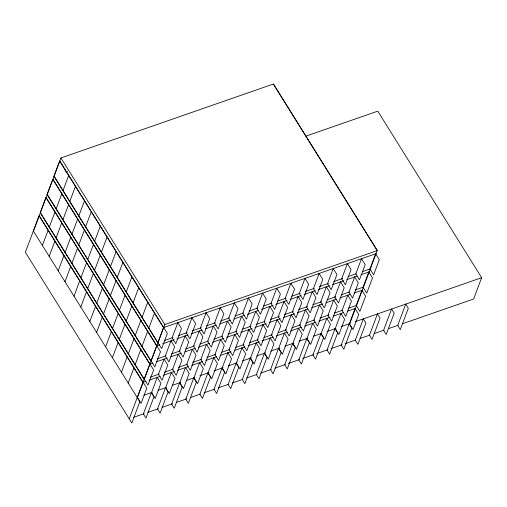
<?xml version="1.0" encoding="UTF-8"?>
<svg xmlns="http://www.w3.org/2000/svg" width="507" height="507" viewBox="0 0 507 507"><rect width="100%" height="100%" fill="white"/><g stroke="black" fill="none" stroke-linecap="round" stroke-linejoin="round"><path stroke-width="0.76" d="M33.506 230.939L60.941 157.956L273.469 83.997L377.354 250.553L164.826 324.518L137.397 397.501L141.073 403.388L146.783 388.185L39.223 215.735M65.111 171.106L65.656 169.655M42.385 245.477L48.102 230.273M49.242 227.231L54.959 212.027M56.1 208.985L61.816 193.782M62.957 190.74L68.673 175.536M49.16 256.339L54.876 241.136M56.017 238.094L61.734 222.89M62.874 219.848L68.591 204.644M69.732 201.602L75.448 186.399M58.191 270.82L63.907 255.617M65.048 252.575L70.765 237.371M71.912 234.329L77.622 219.125M78.769 216.083L84.485 200.88M64.972 281.689L70.682 266.479M71.829 263.444L77.539 248.234M78.686 245.198L84.403 229.988M85.544 226.952L91.26 211.742M74.003 296.17L79.719 280.967M80.86 277.925L86.577 262.721M87.717 259.679L93.434 244.475M94.575 241.433L100.291 226.23M80.778 307.033L86.494 291.829M87.635 288.787L93.351 273.584M94.492 270.542L100.209 255.338M101.349 252.296L107.066 237.092M89.809 321.514L95.525 306.31M96.666 303.268L102.382 288.065M103.529 285.023L109.239 269.819M110.387 266.777L116.103 251.573M96.59 332.377L102.3 317.173M103.447 314.131L109.157 298.927M110.304 295.885L116.021 280.682M117.161 277.64L122.878 262.436M105.621 346.858L111.337 331.654M112.478 328.612L118.194 313.408M119.335 310.366L125.052 295.163M126.192 292.121L131.909 276.917M112.396 357.727L118.112 342.523M119.253 339.481L124.969 324.277M126.11 321.235L131.826 306.032M132.967 302.99L138.684 287.78M121.427 372.208L127.143 357.004M128.284 353.962L134 338.758M135.147 335.716L140.857 320.513M142.004 317.471L147.721 302.267M128.208 383.07L133.918 367.867M135.065 364.825L140.775 349.621M141.922 346.579L147.638 331.375M148.779 328.333L154.496 313.13M129.234 418.839L142.955 382.348L146.098 381.251M149.812 364.102L144.096 379.306L40.211 212.75L45.922 197.546L149.812 364.102L152.962 363.006M156.669 345.856L150.953 361.06L47.069 194.504L52.785 179.301L156.669 345.856L159.819 344.76M163.527 327.611L157.81 342.814L53.926 176.259L59.642 161.055L163.527 327.611L376.055 253.652M349.767 323.593L377.202 250.61L273.311 84.054M306.044 136.098L377.766 111.141L481.65 277.697L473.646 298.984L402.672 323.681M65.999 172.057L67.545 171.518M164.522 340.482L172.925 337.554M178.692 335.552L187.134 332.611M192.115 330.881L201.342 327.668M206.286 325.95L215.234 322.832M220.45 321.02L229.398 317.902M234.995 315.956L243.569 312.971M249.197 311.013L257.74 308.041M263.406 306.07L271.904 303.11M277.614 301.126L286.075 298.179M291.823 296.177L300.245 293.249M305.284 291.493L314.41 288.318M319.492 286.55L328.466 283.426M333.701 281.607L342.675 278.482M347.91 276.664L356.174 273.786M362.112 271.72L370.338 268.856M162.633 343.778L174.028 339.817M177.019 338.777L187.989 334.956M191.228 333.834L202.16 330.025M205.43 328.885L216.324 325.095M219.639 323.941L230.495 320.164M233.847 318.998L244.666 315.234M247.308 314.315L258.526 310.411M261.517 309.371L273 305.372M275.726 304.428L286.943 300.524M289.934 299.479L301.152 295.575M304.143 294.535L315.36 290.631M318.345 289.592L329.563 285.688M332.554 284.649L343.841 280.72M346.763 279.706L357.264 276.049M360.971 274.756L369.197 271.898M157.094 358.924L166.068 355.8M171.303 353.981L180.277 350.857M185.511 349.038L194.485 345.913M199.72 344.095L208.377 341.078M213.929 339.145L222.541 336.147M228.131 334.202L236.712 331.217M242.34 329.258L250.883 326.286M256.098 324.474L265.047 321.356M270.269 319.537L279.218 316.425M284.44 314.606L293.388 311.494M298.604 309.676L307.553 306.564M312.775 304.745L321.609 301.671M326.945 299.814L335.818 296.728M341.11 294.884L349.317 292.032M355.255 289.966L363.481 287.101M156.524 361.764L167.171 358.062M170.688 356.833L181.373 353.119M184.859 351.902L195.296 348.271M198.281 347.232L209.467 343.34M212.452 342.301L223.638 338.41M226.616 337.37L237.808 333.479M240.787 332.44L251.973 328.549M254.958 327.509L266.143 323.618M269.128 322.579L280.314 318.688M283.293 317.648L294.478 313.757M297.279 312.781L307.901 309.086M311.488 307.838L322.82 303.896M325.697 302.894L336.242 299.225M339.905 297.951L350.407 294.294M354.114 293.002L362.34 290.143M150.059 377.233L159.211 374.046M164.23 372.303L173.419 369.102M178.401 367.372L187.628 364.159M192.565 362.442L201.513 359.324M207.065 357.391L215.684 354.393M221.274 352.447L229.855 349.462M235.482 347.504L244.019 344.532M249.691 342.561L258.19 339.601M263.9 337.618L272.36 334.671M278.109 332.668L286.525 329.74M291.569 327.985L300.695 324.81M305.778 323.041L314.746 319.917M319.98 318.098L328.954 314.974M334.189 313.155L342.453 310.278M348.398 308.212L356.624 305.347M149.09 380.212L160.307 376.308M163.298 375.269L174.516 371.365M177.507 370.325L188.439 366.517M191.716 365.376L202.61 361.586M205.924 360.433L216.781 356.655M220.133 355.489L230.945 351.725M234.342 350.546L244.811 346.902M248.1 345.755L259.286 341.864M262.011 340.919L273.222 337.016M276.214 335.97L287.431 332.066M290.422 331.027L301.64 327.123M304.631 326.083L315.956 322.141M318.84 321.14L330.127 317.211M333.048 316.197L343.55 312.54M347.257 311.247L355.483 308.389M143.95 395.219L152.182 392.355M158.121 390.289L166.372 387.411M172.285 385.358L180.568 382.474M186.456 380.427L194.764 377.531M199.878 375.757L208.96 372.594M214.049 370.826L223.156 367.651M228.213 365.896L237.162 362.778M242.384 360.965L251.333 357.847M256.555 356.028L265.503 352.916M270.719 351.098L279.668 347.986M284.89 346.167L293.838 343.055M299.06 341.236L307.578 338.277M313.225 336.306L321.774 333.333M327.002 331.515L335.964 328.397M341.198 326.578L350.16 323.453M355.388 321.634L481.65 277.697M133.721 417.28L144.178 413.642M147.911 412.337L158.374 408.699M162.107 407.4L172.57 403.762M176.303 402.463L186.766 398.819M190.499 397.52L200.208 394.142M203.947 392.843L214.404 389.199M218.143 387.899L228.6 384.262M232.339 382.962L242.796 379.318M246.529 378.019L256.992 374.381M260.725 373.082L271.188 369.438M274.921 368.139L285.378 364.501M288.369 363.462L299.574 359.564M302.565 358.519L313.77 354.621M316.761 353.582L327.966 349.684M330.951 348.645L342.162 344.741M345.147 343.702L355.61 340.064M360.09 338.505L369.799 335.121M374.286 333.562L383.995 330.184M388.482 328.625L398.191 325.241M60.941 157.956L164.826 324.518M59.801 160.998L167.361 333.448L161.644 348.651L54.084 176.202M52.937 179.244L160.504 351.693L154.787 366.897L47.227 194.447M46.08 197.489L153.646 369.939L147.93 385.143L40.37 212.693M142.955 382.348L39.064 215.792L25.35 252.283L131.833 423.003L139.837 401.715L33.354 230.996M151.365 392.633L143.367 413.921L145.965 418.085L153.963 396.797L151.365 392.633M157.24 377.373L151.523 392.583L155.199 398.47L160.915 383.267L157.24 377.373M164.097 359.127L158.38 374.337L162.056 380.225L167.773 365.021L164.097 359.127M170.954 340.881L165.244 356.091L168.92 361.979L174.63 346.775L170.954 340.881M177.818 322.636L172.101 337.846L175.777 343.733L181.487 328.53L177.818 322.636M165.497 387.716L157.5 409.003L160.092 413.167L168.096 391.879L165.497 387.716M171.372 372.461L165.656 387.665L169.332 393.552L175.048 378.349L171.372 372.461M178.23 354.216L172.513 369.419L176.189 375.307L181.905 360.103L178.23 354.216M185.087 335.97L179.37 351.174L183.046 357.061L188.762 341.857L185.087 335.97M191.944 317.724L186.227 332.928L189.903 338.815L195.62 323.612L191.944 317.724M179.63 382.798L171.626 404.085L174.224 408.249L182.222 386.968L179.63 382.798M185.499 367.543L179.789 382.747L183.458 388.641L189.174 373.431L185.499 367.543M192.356 349.298L186.646 364.501L190.321 370.395L196.032 355.185L192.356 349.298M199.219 331.052L193.503 346.256L197.179 352.15L202.895 336.94L199.219 331.052M206.076 312.806L200.36 328.01L204.036 333.904L209.752 318.694L206.076 312.806M193.756 377.886L185.758 399.167L188.357 403.331L196.355 382.05L193.756 377.886M199.631 362.625L193.915 377.829L197.591 383.723L203.307 368.519L199.631 362.625M206.488 344.38L200.772 359.583L204.448 365.477L210.164 350.274L206.488 344.38M213.346 326.134L207.629 341.338L211.305 347.232L217.021 332.028L213.346 326.134M220.203 307.888L214.493 323.092L218.162 328.986L223.879 313.782L220.203 307.888M207.889 372.968L199.885 394.256L202.483 398.42L210.487 377.132L207.889 372.968M213.758 357.708L208.047 372.911L211.723 378.805L217.433 363.601L213.758 357.708M220.621 339.462L214.905 354.666L218.58 360.559L224.297 345.356L220.621 339.462M227.478 321.216L221.762 336.42L225.438 342.314L231.154 327.11L227.478 321.216M234.335 302.971L228.619 318.174L232.295 324.068L238.011 308.864L234.335 302.971M222.015 368.05L214.017 389.338L216.616 393.502L224.614 372.214L222.015 368.05M227.89 352.79L222.174 367.993L225.849 373.887L231.566 358.683L227.89 352.79M234.747 334.544L229.031 349.748L232.707 355.641L238.423 340.438L234.747 334.544M241.605 316.298L235.894 331.502L239.57 337.396L245.28 322.192L241.605 316.298M248.468 298.053L242.752 313.256L246.427 319.15L252.137 303.947L248.468 298.053M236.148 363.132L228.15 384.42L230.742 388.584L238.746 367.296L236.148 363.132M242.023 347.872L236.306 363.075L239.982 368.969L245.699 353.766L242.023 347.872M248.88 329.626L243.164 344.83L246.839 350.724L252.556 335.52L248.88 329.626M255.737 311.38L250.021 326.584L253.696 332.478L259.413 317.274L255.737 311.38M262.594 293.135L256.878 308.338L260.554 314.232L266.27 299.029L262.594 293.135M250.281 358.215L242.276 379.502L244.875 383.666L252.873 362.378L250.281 358.215M256.149 342.954L250.433 358.157L254.108 364.051L259.825 348.848L256.149 342.954M263.006 324.708L257.296 339.912L260.972 345.806L266.682 330.602L263.006 324.708M269.87 306.462L264.153 321.666L267.829 327.56L273.539 312.356L269.87 306.462M276.727 288.217L271.011 303.42L274.686 309.314L280.403 294.111L276.727 288.217M264.407 353.297L256.409 374.584L259.007 378.748L267.005 357.46L264.407 353.297M270.282 338.036L264.565 353.24L268.241 359.133L273.957 343.93L270.282 338.036M277.139 319.79L271.422 334.994L275.098 340.888L280.815 325.684L277.139 319.79M283.996 301.545L278.28 316.748L281.955 322.642L287.672 307.438L283.996 301.545M290.853 283.299L285.143 298.503L288.813 304.396L294.529 289.193L290.853 283.299M278.539 348.379L270.535 369.666L273.134 373.83L281.138 352.542L278.539 348.379M284.408 333.118L278.698 348.328L282.374 354.216L288.084 339.012L284.408 333.118M291.272 314.872L285.555 330.082L289.231 335.97L294.947 320.766L291.272 314.872M298.129 296.627L292.412 311.837L296.088 317.724L301.804 302.521L298.129 296.627M304.986 278.381L299.269 293.591L302.945 299.479L308.662 284.275L304.986 278.381M292.666 343.461L284.668 364.748L287.266 368.912L295.264 347.625L292.666 343.461M298.541 328.2L292.824 343.41L296.5 349.298L302.216 334.094L298.541 328.2M305.398 309.954L299.681 325.164L303.357 331.052L309.074 315.848L305.398 309.954M312.255 291.709L306.545 306.919L310.214 312.806L315.931 297.603L312.255 291.709M319.118 273.463L313.402 288.673L317.078 294.561L322.788 279.357L319.118 273.463M306.798 338.543L298.794 359.831L301.392 363.994L309.397 342.707L306.798 338.543M312.673 323.289L306.957 338.492L310.633 344.386L316.349 329.176L312.673 323.289M319.53 305.043L313.814 320.247L317.49 326.14L323.206 310.93L319.53 305.043M326.388 286.797L320.671 302.001L324.347 307.895L330.063 292.685L326.388 286.797M333.245 268.552L327.528 283.755L331.204 289.649L336.921 274.439L333.245 268.552M320.931 333.631L312.927 354.913L315.525 359.076L323.523 337.795L320.931 333.631M326.8 318.371L321.083 333.574L324.759 339.468L330.475 324.258L326.8 318.371M333.657 300.125L327.947 315.329L331.622 321.223L337.332 306.013L333.657 300.125M340.52 281.879L334.804 297.083L338.48 302.977L344.19 287.767L340.52 281.879M347.377 263.634L341.661 278.837L345.337 284.731L351.053 269.521L347.377 263.634M335.057 328.713L327.059 349.995L329.651 354.165L337.656 332.877L335.057 328.713M340.932 313.453L335.216 328.656L338.891 334.55L344.608 319.347L340.932 313.453M347.789 295.207L342.073 310.411L345.749 316.305L351.465 301.101L347.789 295.207M354.647 276.961L348.93 292.165L352.606 298.059L358.322 282.855L354.647 276.961M361.504 258.716L355.794 273.919L359.463 279.813L365.179 264.61L361.504 258.716M349.19 323.796L341.186 345.083L343.784 349.247L351.788 327.959L349.19 323.796M355.058 308.535L349.348 323.739L353.024 329.632L358.734 314.429L355.058 308.535M361.922 290.289L356.206 305.493L359.881 311.387L365.598 296.183L361.922 290.289M368.779 272.044L363.063 287.247L366.738 293.141L372.455 277.937L368.779 272.044M375.636 253.798L369.92 269.002L373.596 274.895L379.312 259.692L375.636 253.798M363.316 318.878L355.318 340.165L357.917 344.329L365.915 323.041L363.316 318.878M377.449 313.96L369.445 335.247L372.043 339.411L380.047 318.123L377.449 313.96M391.581 309.042L383.577 330.33L386.176 334.493L394.173 313.206L391.581 309.042M405.708 304.124L397.71 325.412L400.302 329.575L408.306 308.288L405.708 304.124"/></g></svg>
